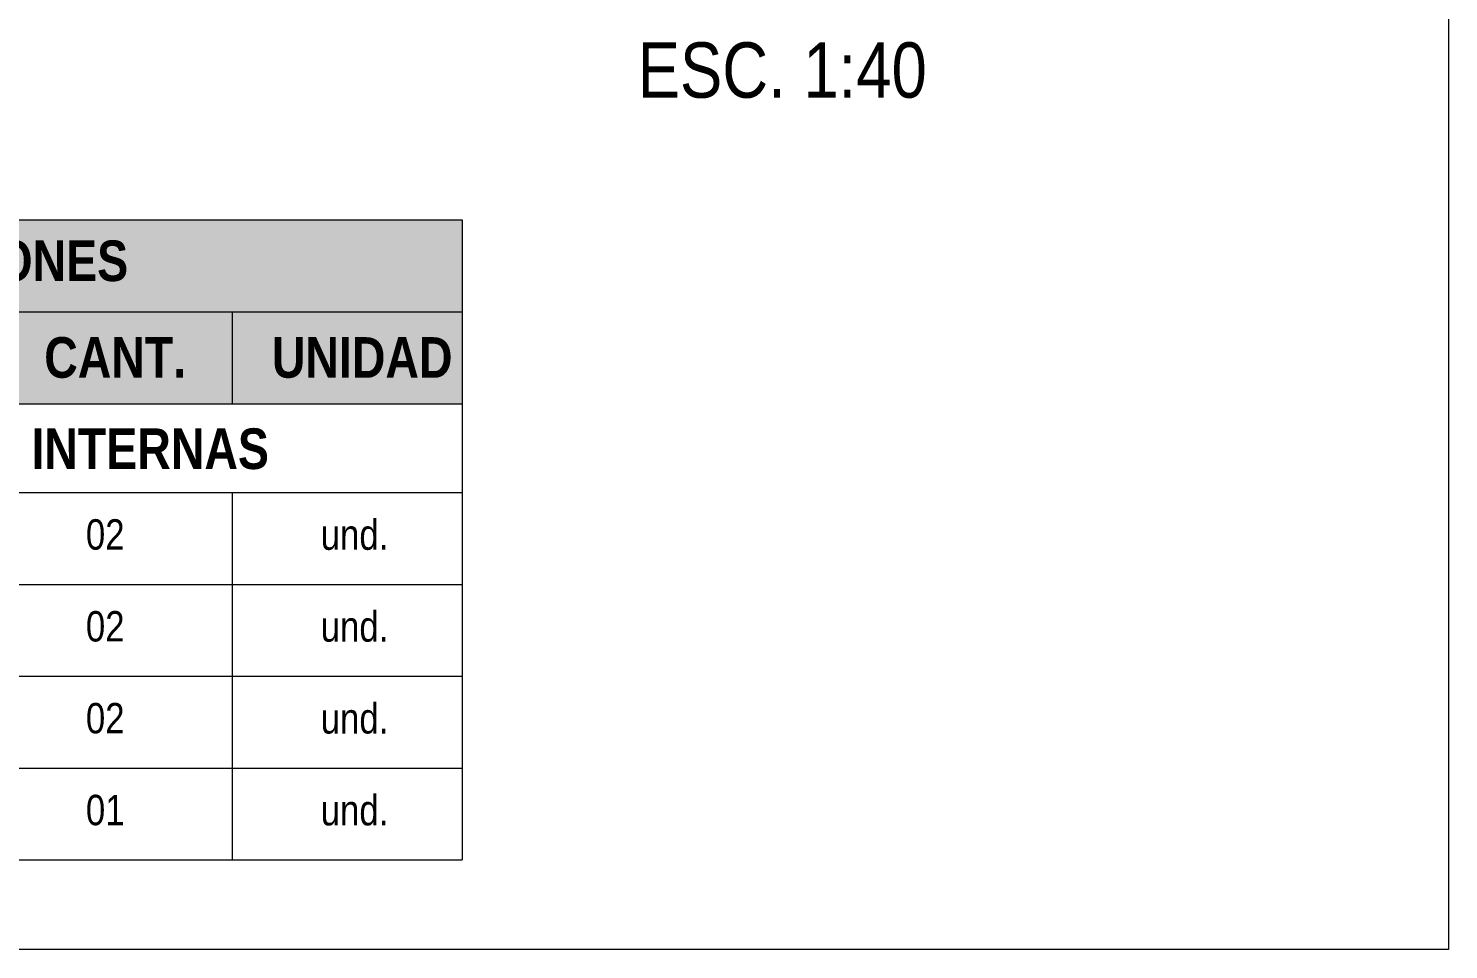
# Model space of a CAD drawing. Header units: metres. Extents: x 0 to 1935, y 0 to 1529.
# Drawn here: x 1889.674 to 1891.004, y 1480.38 to 1481.243 of the extents above; entities that cross this region are included whole.
import ezdxf
from ezdxf.enums import TextEntityAlignment as Align

# ---------------------------------------------------------------- set-up
doc = ezdxf.new("R2010")
doc.units = ezdxf.units.M
doc.header["$LTSCALE"] = 0.005
doc.layers.add('-Acero techos', color=252, linetype='Continuous', lineweight=13)
doc.layers.add('-Textos', color=7, linetype='Continuous', lineweight=20)
doc.styles.add('-Arial Narrow', font='ARIALN.TTF')

msp = doc.modelspace()

# ---------------------------------------------------------------- hatches: boundary and pattern name
at = {"layer": '-Textos'}
h = msp.add_hatch(color=144, dxfattribs=at)
h.dxf.hatch_style = 1
h.paths.add_polyline_path([(1890.08004, 1480.89139), (1890.08004, 1481.06346), (1888.68408, 1481.06346), (1888.68408, 1480.89139)])

# ---------------------------------------------------------------- linework, layer by layer
at = {"layer": '-Acero techos', "color": 18, "ltscale": 0.005, "true_color": 0x000000}
msp.add_lwpolyline([(1887.88844, 1483.77149), (1891.00367, 1483.77149), (1891.00367, 1480.3801), (1887.88844, 1480.3801)], close=True, dxfattribs=at)
at = {"layer": '-Textos'}
for p, q in [((1888.68408, 1481.06346), (1890.08004, 1481.06346)), ((1890.08004, 1481.06346), (1890.08004, 1480.80818)), ((1888.68408, 1480.97743), (1890.08004, 1480.97743)), ((1889.86461, 1480.97743), (1889.86461, 1480.89139)), ((1888.68408, 1480.89139), (1890.08004, 1480.89139)), ((1888.68408, 1480.80818), (1890.08004, 1480.80818)), ((1889.86461, 1480.80818), (1889.86461, 1480.46405)), ((1890.08004, 1480.80818), (1890.08004, 1480.46405)), ((1888.68408, 1480.72215), (1890.08004, 1480.72215)), ((1888.68408, 1480.63612), (1890.08004, 1480.63612)), ((1888.68408, 1480.55008), (1890.08004, 1480.55008)), ((1888.68408, 1480.46405), (1890.08004, 1480.46405))]:
    msp.add_line(p, q, dxfattribs=at)

# ---------------------------------------------------------------- texts
at = {"layer": '-Textos', "style": '-Arial Narrow'}
msp.add_text('ESC. 1:40', height=0.051855, dxfattribs=at).set_placement((1890.37977, 1481.20385), align=Align.MIDDLE_CENTER)
for s, insert, char_height, width, attachment_point in [('\\pxqc;{\\fArial Narrow|b1|i0|c0|p34;ACCESORIOS DE INSTALACIONES}', (1889.40107, 1481.02494), 0.0379965, 0.7931695, 5), ('\\pxqc;{\\fArial Narrow|b1|i0|c0|p34;CANT.}', (1889.75521, 1480.93441), 0.0379965, 0.2882856, 5), ('\\pxqc;{\\fArial Narrow|b1|i0|c0|p34;UNIDAD}', (1889.98644, 1480.93441), 0.0379965, 0.2882856, 5), ('\\pxqc;{\\fArial Narrow|b1|i0|c0|p34;ACCESORIOS PARA CONEXIONES INTERNAS}', (1889.41681, 1480.84894), 0.0379965, 1.1024001, 5), ('02', (1889.72776, 1480.78312), 0.028409, 0.036041, 1), ('und.', (1889.9476, 1480.78295), 0.028409, 0.036041, 1), ('02', (1889.72776, 1480.69709), 0.028409, 0.036041, 1), ('und.', (1889.9476, 1480.69692), 0.028409, 0.036041, 1), ('02', (1889.72776, 1480.61105), 0.028409, 0.036041, 1), ('und.', (1889.9476, 1480.61089), 0.028409, 0.036041, 1), ('01', (1889.72776, 1480.52502), 0.028409, 0.036041, 1), ('und.', (1889.9476, 1480.52486), 0.028409, 0.036041, 1)]:
    msp.add_mtext(s, dxfattribs=dict(at, insert=insert, char_height=char_height, width=width, attachment_point=attachment_point))

doc.saveas('drawing.dxf')
